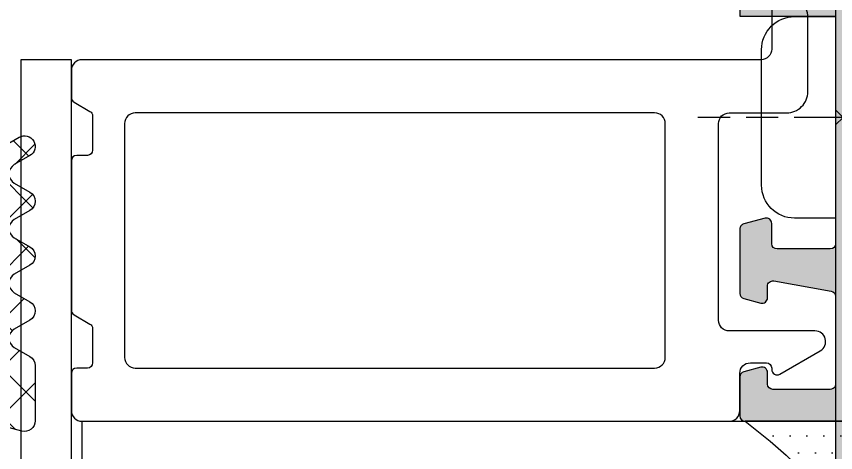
# Model space of a CAD drawing. Header units: millimetres. Extents: x -17234 to -8874, y -2869 to 1211.
# Drawn here: x -17129.68 to -17091.19, y -601.11 to -580.6 of the extents above; entities that cross this region are included whole.
import ezdxf

# ---------------------------------------------------------------- set-up
doc = ezdxf.new("R2010")
doc.units = ezdxf.units.MM
doc.linetypes.add('AM_ISO08W050x2', pattern=[9, 6, -0.75, 1.5, -0.75])
doc.linetypes.add('CENTER', pattern=[50.800000000000004, 31.75, -6.35, 6.35, -6.35])
for name, color, linetype in [('Centerline', 6, 'CENTER'), ('Gasket EPDM', 32, 'Continuous'), ('Gasket Silicone', 20, 'Continuous'), ('Insulation', 9, 'Continuous'), ('Profile', 1, 'Continuous'), ('Profile View', 9, 'Continuous'), ('PVC Spacer', 3, 'Continuous'), ('Screw', 9, 'Continuous')]:
    doc.layers.add(name, color=color, linetype=linetype)

# ---------------------------------------------------------------- blocks, each defined once
blk = doc.blocks.new('EGG - 01')
at = {"layer": 'Gasket EPDM', "ltscale": 0.5}
h = blk.add_hatch(dxfattribs=at)
h.set_pattern_fill('ANSI37', color=5, scale=0.5, style=0)
h.set_pattern_definition([(45, (16931.76398021643, 552.2421061978254), (-1.122532015133644, 1.122532015133644), []), (135, (16931.76398021643, 552.2421061978254), (-1.122532015133644, -1.122532015133644), [])])
edge = h.paths.add_edge_path()
edge.add_arc((7.003679740504693, -0.746193317245968), 0.4999999999998441, 299.9999999999973, 420.0000000000027)
edge.add_line((7.253679740504595, -0.3131806153538719), (6.521628932947351, 0.1094691154501106))
edge.add_arc((6.77162893294786, 0.5424818173420363), 0.5000000000000001, 120.0000000000673, 239.9999999999327, ccw=False)
edge.add_line((6.521628932947351, 0.9754945192339619), (7.253679740504595, 1.398144250037944))
edge.add_arc((7.00367974050448, 1.831156951930097), 0.4999999999999998, 300.0000000000152, 419.9999999999848)
edge.add_line((7.253679740504595, 2.26416965382225), (6.521628932947351, 2.686819384626006))
edge.add_arc((6.77162893294786, 3.119832086517931), 0.5000000000000001, 120.0000000000673, 239.9999999999327, ccw=False)
edge.add_line((6.521628932947351, 3.552844788409857), (7.25367974051187, 3.975494519217818))
edge.add_arc((7.00367974051187, 4.408507221110038), 0.5000000000000002, 299.9999999999999, 359.9999999999793)
edge.add_line((7.50367974051187, 4.408507221109858), (7.50367974051187, 7.001122055274095))
edge.add_arc((7.003679740510961, 7.001122055273398), 0.5000000000009095, 7.989553359821821e-11, 105.0000000000745)
edge.add_line((6.874270217958838, 7.484084968418642), (2.688974979217164, 6.362638489112896))
edge.add_arc((2.753679740493602, 6.121157032540927), 0.249999999999921, 105.0000000001964, 180.0000000002782)
edge.add_line((2.503679740493681, 6.121157032539713), (2.503679740493681, 1.999999999999318))
edge.add_arc((2.253679740491407, 2.000000000000682), 0.2500000000022737, 269.99999999968736, 359.99999999968736, ccw=False)
edge.add_line((2.253679740490043, 1.749999999998408), (1.167927419020998, 1.749999999998408))
edge.add_arc((1.167927419020998, 1.999999999998408), 0.25, 180, 270, ccw=False)
edge.add_line((0.9179274190209981, 1.999999999998408), (0.9179274190209981, 2.449999999998681))
edge.add_arc((0.6179274190208797, 2.449999999998458), 0.3000000000001184, 4.257702533584149e-11, 149.9999999999438)
edge.add_line((0.3581197978855926, 2.599999999998772), (-0.9986533347109798, 0.2499999999984084))
edge.add_arc((-0.5656406328201353, -6.821210263296962e-13), 0.4999999999983546, 150.0000000000115, 209.9999999999885)
edge.add_line((-0.9986533347109798, -0.2499999999997726), (0.3581197978855926, -2.600000000001955))
edge.add_arc((0.6179274190208797, -2.450000000001642), 0.3000000000001184, 210.0000000000561, 359.9999999999574)
edge.add_line((0.9179274190209981, -2.450000000001864), (0.9179274190209981, -2.000000000001592))
edge.add_arc((1.167927419020998, -2.000000000001592), 0.25, 90, 180, ccw=False)
edge.add_line((1.167927419020998, -1.750000000001592), (2.253679740490043, -1.750000000001592))
edge.add_arc((2.253679740491748, -2.000000000003524), 0.2500000000019327, 3.3867308957269415e-10, 90.00000000039091, ccw=False)
edge.add_line((2.503679740493681, -2.000000000002046), (2.503679740493681, -5.37645785702091))
edge.add_arc((3.003679740493681, -5.37645785702091), 0.5, 180, 270)
edge.add_line((3.003679740493681, -5.87645785702091), (5.827380753220496, -5.87645785702091))
edge.add_arc((5.827380753220381, -6.37645785702091), 0.5, 59.99999999998482, 89.99999999998693, ccw=False)
edge.add_line((6.077380753220496, -5.943445155128757), (6.753679740504595, -6.333906557489399))
edge.add_arc((7.003679740504595, -5.900893855597587), 0.4999999999996472, 239.9999999999766, 419.9999999999766)
edge.add_line((7.253679740504595, -5.467881153705775), (6.521628932947351, -5.045231422901793))
edge.add_arc((6.77162893294786, -4.612218721009867), 0.5000000000000001, 120.0000000000673, 239.9999999999327, ccw=False)
edge.add_line((6.521628932947351, -4.179206019117942), (7.253679740504595, -3.756556288313959))
edge.add_arc((7.00367974050448, -3.323543586421806), 0.4999999999999998, 300.0000000000152, 419.9999999999848)
edge.add_line((7.253679740504595, -2.890530884529653), (6.521628932947351, -2.467881153725898))
edge.add_arc((6.77162893294786, -2.034868451833972), 0.5000000000000001, 120.0000000000673, 239.9999999999327, ccw=False)
edge.add_line((6.521628932947351, -1.601855749942047), (7.253679740504595, -1.179206019138064))
edge = h.paths.add_edge_path(flags=16)
edge.add_arc((0.4999999999998689, -0.3000018669307739), 0.4999999999998689, 179.999999999985, 270.000000000015)
edge.add_line((0.5, -0.8000018669306428), (2.009099999995669, -0.8000018669288238))
edge.add_arc((2.009099999995215, -0.3000018669283691), 0.5000000000004547, 270.0000000000521, 359.9999999997916)
edge.add_line((2.509099999995669, -0.300001866930188), (2.509099999995669, 0.300001866930188))
edge.add_arc((2.009099999996124, 0.3000018669292785), 0.4999999999995453, 1.042204158022913e-10, 90.00000000005213)
edge.add_line((2.009099999995669, 0.8000018669288238), (0.5, 0.8000018669306428))
edge.add_arc((0.4999999999998689, 0.3000018669307739), 0.4999999999998689, 89.99999999998498, 180.000000000015)
edge.add_line((0, 0.3000018669306428), (0, -0.3000018669306428))
for points in [[(7.253679740504595, -1.179206019138064, 0.5773502691896574), (7.253679740504595, -0.3131806153538719), (6.521628932947351, 0.1094691154501106, -0.5773502691888426), (6.521628932947351, 0.9754945192339619), (7.253679740504595, 1.398144250037944, 0.577350269189449), (7.253679740504595, 2.26416965382225), (6.521628932947351, 2.686819384626006, -0.5773502691888426), (6.521628932947351, 3.552844788409857), (7.25367974051187, 3.975494519217818, 0.2679491924310263), (7.50367974051187, 4.408507221109858), (7.50367974051187, 7.001122055274095, 0.4931454260312742), (6.874270217958838, 7.484084968418642), (2.688974979217164, 6.362638489112896, 0.3394542588637746), (2.503679740493681, 6.121157032539713), (2.503679740493681, 1.999999999999318, -0.414213562373095), (2.253679740490043, 1.749999999998408), (1.167927419020998, 1.749999999998408, -0.4142135623730951), (0.9179274190209981, 1.999999999998408), (0.9179274190209981, 2.449999999998681, 0.7673269879782757), (0.3581197978855926, 2.599999999998772), (-0.9986533347109798, 0.2499999999984084, 0.2679491924310153), (-0.9986533347109798, -0.2499999999997726), (0.3581197978855926, -2.600000000001955, 0.7673269879782757), (0.9179274190209981, -2.450000000001864), (0.9179274190209981, -2.000000000001592, -0.4142135623730951), (1.167927419020998, -1.750000000001592), (2.253679740490043, -1.750000000001592, -0.4142135623733614), (2.503679740493681, -2.000000000002046), (2.503679740493681, -5.37645785702091, 0.414213562373095), (3.003679740493681, -5.87645785702091), (5.827380753220496, -5.87645785702091, -0.1316524975874049), (6.077380753220496, -5.943445155128757), (6.753679740504595, -6.333906557489399, 1), (7.253679740504595, -5.467881153705775), (6.521628932947351, -5.045231422901793, -0.5773502691888426), (6.521628932947351, -4.179206019117942), (7.253679740504595, -3.756556288313959, 0.577350269189449), (7.253679740504595, -2.890530884529653), (6.521628932947351, -2.467881153725898, -0.5773502691888426), (6.521628932947351, -1.601855749942047)], [(0, -0.3000018669306428, 0.4142135623732486), (0.5, -0.8000018669306428), (2.009099999995669, -0.8000018669288238, 0.4142135623717632), (2.509099999995669, -0.300001866930188), (2.509099999995669, 0.300001866930188, 0.4142135623728287), (2.009099999995669, 0.8000018669288238), (0.5, 0.8000018669306428, 0.4142135623732486), (0, 0.3000018669306428)]]:
    blk.add_lwpolyline(points, format="xyb", close=True, dxfattribs=at)

msp = doc.modelspace()

# ---------------------------------------------------------------- hatches: boundary and pattern name
at = {"layer": 'Gasket Silicone', "ltscale": 0.5, "true_color": 0x939598}
h = msp.add_hatch(color=252, dxfattribs=at)
h.dxf.hatch_style = 1
h.paths.add_polyline_path([(-17095.69305710147, -424.2394429800404), (-16997.26805710148, -424.2394429800407), (-16997.26805710147, -625.0394429800458), (-17085.49305710147, -625.0394429800542), (-17085.49305710147, -605.9894429800452), (-17088.69305710147, -605.9894429800439), (-17088.69305710145, -625.0394429800424), (-17091.19305710148, -625.0394429800408), (-17091.19305710147, -580.5894429800409), (-17095.69305710147, -580.5894429800409)])
at = {"layer": 'Gasket Silicone', "ltscale": 0.5}
h = msp.add_hatch(color=1, dxfattribs=at)
h.dxf.hatch_style = 1
edge = h.paths.add_edge_path()
edge.add_arc((-17095.4430571015, -557.7750873599316), 0.25, 180, 255.0011267703341)
edge.add_line((-17095.50775711382, -558.0165700889314), (-17094.50775740218, -558.2844973879577))
edge.add_arc((-17094.44305755624, -558.0430146143805), 0.2499999999988005, 255.0011662473737, 359.9999694740487)
edge.add_line((-17094.19305755624, -558.0430147475751), (-17094.19305710147, -557.1894465807129))
edge.add_arc((-17093.94305710147, -557.1894467139055), 0.2500000000000355, 135.0000000005159, 179.9999694745176, ccw=False)
edge.add_arc((-17093.94305710147, -557.1894467139111), 0.2500000000037401, 90, 134.9999999995947, ccw=False)
edge.add_line((-17093.94305710147, -556.9394467139076), (-17091.44305710146, -556.9394467139067))
edge.add_arc((-17091.44305710146, -557.1894467139067), 0.25, -1.3028511602897197e-10, 90, ccw=False)
edge.add_line((-17091.19305710146, -557.1894467139073), (-17091.19305710147, -562.7733304546523))
edge.add_line((-17091.19305710147, -562.7733304546523), (-17090.83950371087, -563.126883845244))
edge.add_line((-17090.83950371087, -563.126883845244), (-17091.19305709448, -563.480437228835))
edge.add_arc((-17090.94305710147, -563.480496372022), 0.25, 179.9864453798519, 179.9999996825967)
edge.add_line((-17091.19305710147, -563.4804963706371), (-17091.19305710147, -568.9894429800423))
edge.add_arc((-17091.44305710147, -568.9894429800426), 0.249999999996362, -90, 5.212541509536095e-11, ccw=False)
edge.add_line((-17091.44305710147, -569.2394429800423), (-17093.94305710147, -569.2394429800737))
edge.add_arc((-17093.94305710147, -568.9894429800753), 0.2499999999984084, 179.9999999996352, 270, ccw=False)
edge.add_line((-17094.19305710147, -568.9894429800737), (-17094.19305710147, -568.1394429800649))
edge.add_arc((-17094.44305710147, -568.1394429800649), 0.25, 0, 90)
edge.add_line((-17094.44305710147, -567.8894429800649), (-17095.44305710147, -567.8894429800649))
edge.add_arc((-17095.44305710147, -568.1394429800649), 0.25, 90, 180)
edge.add_line((-17095.69305710147, -568.1394429800649), (-17095.69305710147, -569.3779536799732))
edge.add_arc((-17095.94305710147, -569.3779536799731), 0.25, 299.99999999999727, 359.99999999997397, ccw=False)
edge.add_line((-17095.81805710147, -569.5944600309192), (-17096.90721722169, -570.2232869195187))
edge.add_arc((-17097.03221722169, -570.0067805685724), 0.2500000000002174, 270, 299.99999999997124, ccw=False)
edge.add_line((-17097.03221722169, -570.2567805685726), (-17097.92000796025, -570.2567805685726))
edge.add_arc((-17097.92000796025, -570.0067805685726), 0.25, 180, 270, ccw=False)
edge.add_line((-17098.17000796025, -570.0067805685726), (-17098.17000796025, -569.889442979906))
edge.add_arc((-17098.42000796025, -569.889442979906), 0.25, 0, 90)
edge.add_line((-17098.42000796025, -569.639442979906), (-17104.54305710146, -569.639442979906))
edge.add_arc((-17104.54305710146, -569.8894429799058), 0.2499999999997726, 90, 120.0000000000364)
edge.add_line((-17104.66805710146, -569.67293662896), (-17105.62129176666, -570.2232869195187))
edge.add_arc((-17105.74629176666, -570.0067805685726), 0.2500000000000205, 270, 299.99999999999727, ccw=False)
edge.add_line((-17105.74629176666, -570.2567805685726), (-17106.63408250523, -570.2567805685726))
edge.add_arc((-17106.63408250523, -570.0067805685726), 0.25, 180, 270, ccw=False)
edge.add_line((-17106.88408250523, -570.0067805685726), (-17106.88408250523, -569.906780568572))
edge.add_arc((-17107.13408250523, -569.906780568572), 0.25, 0, 90)
edge.add_line((-17107.13408250523, -569.656780568572), (-17108.06100629413, -569.656780568572))
edge.add_arc((-17108.06100629413, -569.9067805685717), 0.2499999999996589, 90, 120.0000000000755)
edge.add_line((-17108.18600629413, -569.6902742176262), (-17109.91805710147, -570.6902742174959))
edge.add_arc((-17109.79305710147, -570.9067805684421), 0.2500000000000205, 119.9999999999973, 179.9999999995571)
edge.add_line((-17110.04305710147, -570.9067805684401), (-17110.04305710147, -573.8858895894483))
edge.add_line((-17110.04305710147, -573.8858895894483), (-17109.68950371088, -574.2394429800433))
edge.add_line((-17109.68950371088, -574.2394429800433), (-17110.04305710148, -574.592996370634))
edge.add_line((-17110.04305710148, -574.592996370634), (-17110.04305710147, -577.5721053916402))
edge.add_arc((-17109.79305710147, -577.5721053916387), 0.25, 180.0000000003387, 240.0000000000027)
edge.add_line((-17109.91805710147, -577.7886117425849), (-17108.18600732184, -578.7886117119875))
edge.add_arc((-17108.06100726907, -578.5721053915055), 0.2500000000036094, 239.9999860348692, 270)
edge.add_line((-17108.06100726907, -578.8221053915088), (-17107.13074727754, -578.8221053915087))
edge.add_arc((-17107.13074727754, -578.5721053915087), 0.25, 270, 360)
edge.add_line((-17106.88074727754, -578.5721053915087), (-17106.88074727754, -578.4721053915086))
edge.add_arc((-17106.63074727754, -578.4721053915086), 0.25, 90, 180, ccw=False)
edge.add_line((-17106.63074727754, -578.2221053915086), (-17105.74629176644, -578.2221053915086))
edge.add_arc((-17105.74629176644, -578.4721053915086), 0.25, 59.99999999998971, 90, ccw=False)
edge.add_line((-17105.62129176644, -578.2555990405626), (-17104.66805710146, -578.8059493309904))
edge.add_arc((-17104.54305710146, -578.5894429800446), 0.2499999999997251, 239.9999999999636, 270)
edge.add_line((-17104.54305710146, -578.8394429800444), (-17098.42000796025, -578.8394429800445))
edge.add_arc((-17098.42000796025, -578.5894429800445), 0.25, 270, 360)
edge.add_line((-17098.17000796025, -578.5894429800445), (-17098.17000796025, -578.4721053915082))
edge.add_arc((-17097.92000796025, -578.4721053915082), 0.25, 90, 180, ccw=False)
edge.add_line((-17097.92000796025, -578.2221053915082), (-17097.03221722169, -578.2221053915082))
edge.add_arc((-17097.03221722169, -578.4721053915084), 0.2500000000002274, 60.00000000002882, 90, ccw=False)
edge.add_line((-17096.90721722169, -578.2555990405621), (-17095.81805710147, -578.8844259291616))
edge.add_arc((-17095.94305710147, -579.1009322801076), 0.2499999999999221, -2.609112925711088e-11, 59.99999999998971, ccw=False)
edge.add_line((-17095.69305710147, -579.1009322801077), (-17095.69305710147, -580.3394429800409))
edge.add_arc((-17095.44305710147, -580.3394429800409), 0.25, 180, 270)
edge.add_line((-17095.44305710147, -580.5894429800409), (-17094.44305710147, -580.5894429800409))
edge.add_arc((-17094.44305710147, -580.3394429800409), 0.25, 270, 360)
edge.add_line((-17094.19305710147, -580.3394429800409), (-17094.19305710147, -579.4894429800137))
edge.add_arc((-17093.94305710147, -579.489442980012), 0.25, 90, 180.0000000003908, ccw=False)
edge.add_line((-17093.94305710147, -579.2394429800137), (-17091.44305710146, -579.239442980047))
edge.add_arc((-17091.44305710146, -579.4894429800469), 0.2499999999998863, 0, 90, ccw=False)
edge.add_line((-17091.19305710146, -579.4894429800469), (-17091.19305710146, -584.9983895894562))
edge.add_arc((-17090.94305714389, -584.9984192029552), 0.2499999593205341, 179.9932130848404, 180.0067657660979)
edge.add_line((-17091.19305710147, -584.9984487241741), (-17090.83950371087, -585.3520021147658))
edge.add_line((-17090.83950371087, -585.3520021147658), (-17091.19305710146, -585.7055555053415))
edge.add_line((-17091.19305710146, -585.7055555053415), (-17091.19305710146, -591.2894392461862))
edge.add_arc((-17091.44305710146, -591.2894392461862), 0.25, -90, 0, ccw=False)
edge.add_line((-17091.44305710146, -591.5394392461861), (-17093.94305710147, -591.5394392461852))
edge.add_arc((-17093.94305710147, -591.2894392461852), 0.25, 180, 270, ccw=False)
edge.add_line((-17094.19305710147, -591.2894392461852), (-17094.19305781457, -590.3358498826192))
edge.add_arc((-17094.44305781457, -590.3358500695698), 0.2500000000000699, 4.284592486491327e-05, 104.999974831815)
edge.add_line((-17094.50776246977, -590.0943685845759), (-17095.50776175667, -590.3623171151356))
edge.add_arc((-17095.44305710147, -590.6037986001279), 0.2499999999973386, 104.9999748319094, 142.5000000002318)
edge.add_arc((-17095.44305710147, -590.6037986001274), 0.2499999999963268, 142.5000000003145, 180.0000000011204)
edge.add_line((-17095.69305710147, -590.6037986001323), (-17095.69305710147, -593.6250798922409))
edge.add_arc((-17095.44305710147, -593.6250798922414), 0.25, 179.9999999998958, 254.9999999997637)
edge.add_line((-17095.50776186274, -593.866561348813), (-17094.70776186274, -594.0809207027579))
edge.add_arc((-17094.64305710147, -593.8394392461852), 0.2499999999997333, 255.0000000006365, 359.9999999999479)
edge.add_line((-17094.39305710147, -593.8394392461854), (-17094.39305710147, -593.2894392461864))
edge.add_arc((-17094.14305710147, -593.2894392461857), 0.25, 80.00000000032821, 180.0000000001563, ccw=False)
edge.add_line((-17094.09964505705, -593.0432373079333), (-17091.39964505706, -593.5193201558453))
edge.add_arc((-17091.44305710147, -593.7655220940973), 0.2499999999992669, -2.3447910280083306e-10, 79.99999999948898, ccw=False)
edge.add_line((-17091.19305710147, -593.7655220940983), (-17091.19305710147, -597.8894429800484))
edge.add_arc((-17091.44305710147, -597.8894429800487), 0.25, -90, 5.212541509536095e-11, ccw=False)
edge.add_line((-17091.44305710147, -598.1394429800486), (-17094.14305710146, -598.139442980046))
edge.add_arc((-17094.14305710146, -597.8894429800459), 0.2500000000001137, 180.0000000004169, 270, ccw=False)
edge.add_line((-17094.39305710146, -597.8894429800478), (-17094.39305710147, -597.339442980045))
edge.add_arc((-17094.64305710147, -597.3394429800467), 0.250000000003638, 3.908265592525497e-10, 104.9999999993904)
edge.add_line((-17094.70776186274, -597.0979615234744), (-17095.50776186275, -597.3123208774211))
edge.add_arc((-17095.44305710147, -597.5538023339907), 0.2499999999976001, 105.0000000003576, 180.0000000006253)
edge.add_line((-17095.69305710147, -597.5538023339934), (-17095.69305710147, -599.389442980046))
edge.add_arc((-17095.44305710147, -599.389442980046), 0.25, 180, 270)
edge.add_line((-17095.44305710147, -599.639442980046), (-16997.51805710147, -599.639442980046))
edge.add_arc((-16997.51805710147, -599.389442980046), 0.25, 270, 360)
edge.add_line((-16997.26805710147, -599.389442980046), (-16997.26805710147, -549.0894429800468))
edge.add_arc((-16997.51805710147, -549.0894429800468), 0.25, 0, 90)
edge.add_line((-16997.51805710147, -548.8394429800468), (-17095.44305710147, -548.8394429800468))
edge.add_arc((-17095.44305710147, -549.0894429800468), 0.25, 90, 180)
edge.add_line((-17095.69305710147, -549.0894429800468), (-17095.69305710147, -550.9250836261002))
edge.add_arc((-17095.44305710147, -550.9250836261032), 0.249999999996362, 179.9999999993226, 254.9999999996356)
edge.add_line((-17095.50776186275, -551.1665650826726), (-17094.70776186274, -551.3809244366184))
edge.add_arc((-17094.64305710147, -551.1394429800458), 0.2499999999996235, 255.0000000006298, 359.9999999995571)
edge.add_line((-17094.39305710147, -551.1394429800478), (-17094.39305710146, -550.5894429800451))
edge.add_arc((-17094.14305710146, -550.589442980047), 0.25, 90, 179.999999999557, ccw=False)
edge.add_line((-17094.14305710146, -550.3394429800468), (-17091.44305710147, -550.339442980043))
edge.add_arc((-17091.44305710147, -550.5894429800428), 0.2499999999997726, -5.212541509536095e-11, 90, ccw=False)
edge.add_line((-17091.19305710147, -550.589442980043), (-17091.19305710147, -554.7133638659941))
edge.add_arc((-17091.44305710147, -554.7133638659932), 0.25, 279.99999999960846, 359.99999999979156, ccw=False)
edge.add_line((-17091.39964505706, -554.9595658042472), (-17094.09964505705, -555.4356486521596))
edge.add_arc((-17094.14305710147, -555.1894467139072), 0.249999999999083, 179.9999999998437, 279.9999999996718, ccw=False)
edge.add_line((-17094.39305710147, -555.1894467139065), (-17094.39305710147, -554.6394467139074))
edge.add_arc((-17094.64305710147, -554.6394467139075), 0.250000000003638, 2.605510395016998e-11, 104.9999999993769)
edge.add_line((-17094.70776186274, -554.397965257335), (-17095.50776186275, -554.6123246112809))
edge.add_arc((-17095.44305710147, -554.8538060678503), 0.2499999999974903, 105.0000000003644, 180.0000000006514)
edge.add_line((-17095.69305710147, -554.8538060678532), (-17095.69305710147, -557.7750873599606))
edge.add_arc((-17095.44305710148, -557.7750873599649), 0.2499999999854481, 179.9999999990099, 255.0011662465578)
edge.add_line((-17095.50775694742, -558.0165701335284), (-17095.6930571015, -557.7750873599316))
edge = h.paths.add_edge_path(flags=16)
edge.add_arc((-17093.19642322728, -574.2394429800402), 2.003366125820265, 270.6626206665821, 449.4858379302882)
edge.add_line((-17093.17844561955, -572.2361575186782), (-17104.78055710147, -572.2394429799002))
edge.add_arc((-17104.78055710147, -572.7394429799002), 0.5, 90, 180)
edge.add_line((-17105.28055710147, -572.7394429799002), (-17105.28055710147, -574.2394429800371))
edge.add_line((-17105.28055710147, -574.2394429800371), (-17105.28055710147, -575.7394429800371))
edge.add_arc((-17104.78055710147, -575.7394429800371), 0.5, 180, 270)
edge.add_line((-17104.78055710147, -576.2394429800371), (-17093.17325499014, -576.2426751350516))
edge = h.paths.add_edge_path(flags=16)
edge.add_arc((-17086.94305710147, -596.889442980046), 0.25, 180, 270)
edge.add_line((-17086.94305710147, -597.139442980046), (-17001.51805710147, -597.139442980046))
edge.add_arc((-17001.51805710147, -596.889442980046), 0.25, 270, 360)
edge.add_line((-17001.26805710147, -596.889442980046), (-17001.26805710147, -551.589442980044))
edge.add_arc((-17001.51805710147, -551.589442980044), 0.25, 0, 90)
edge.add_line((-17001.51805710147, -551.339442980044), (-17086.94305710147, -551.339442980044))
edge.add_arc((-17086.94305710147, -551.589442980044), 0.25, 90, 180)
edge.add_line((-17087.19305710147, -551.589442980044), (-17087.19305710147, -596.889442980046))
h = msp.add_hatch(dxfattribs=at)
h.set_pattern_fill('DOTS', color=256, scale=0.5)
h.set_pattern_definition([(0, (-6989.689287808163, -1186.110224961285), (0.396875, 0.79375), [0, -0.79375])])
edge = h.paths.add_edge_path()
edge.add_arc((-17111.86519695808, -621.369613032801), 27.23760209694743, 19.361862424171022, 52.92056713470339, ccw=False)
edge.add_line((-17086.16805710147, -612.339442980046), (-17086.16805710147, -599.639442980046))
edge.add_line((-17086.16805710147, -599.639442980046), (-17095.44305710147, -599.639442980046))
at = {"layer": 'Insulation', "ltscale": 0.5}
h = msp.add_hatch(dxfattribs=at)
h.set_pattern_fill('INSUL', color=9)
h.set_pattern_definition([(0, (-2280, -437.4349277553749), (0, 9.525), []), (0, (-2280, -434.2599277553749), (0, 9.525), [3.175, -3.175]), (0, (-2280, -431.0849277553749), (0, 9.525), [3.175, -3.175])])
h.paths.add_polyline_path([(-17126.59305710147, -599.639442980046), (-17091.19305710148, -599.639442980046), (-17091.19305710148, -638.914442980044), (-17126.59305710147, -638.914442980044)])

# ---------------------------------------------------------------- linework, layer by layer
at = {"layer": 'Centerline', "linetype": 'AM_ISO08W050x2'}
msp.add_line((-17069.14305710146, -585.3520021147657), (-17097.67285710145, -585.3520021147657), dxfattribs=at)
at = {"layer": 'Gasket Silicone', "ltscale": 0.5}
msp.add_lwpolyline([(-17095.44305710147, -599.639442980046, -0.1474830437797107), (-17086.16805710147, -612.339442980046), (-17086.16805710147, -599.639442980046)], format="xyb", close=True, dxfattribs=at)
at = {"layer": 'Insulation', "color": 9, "ltscale": 0.5}
msp.add_lwpolyline([(-17126.59305710147, -599.639442980046), (-17091.19305710148, -599.639442980046), (-17091.19305710148, -638.914442980044), (-17126.59305710147, -638.914442980044)], close=True, dxfattribs=at)
at = {"layer": 'Profile', "color": 9, "ltscale": 0.5}
msp.add_lwpolyline([(-17091.19305710146, -579.4894429800469), (-17091.19305710146, -584.9983895894562, 5.91347276728374e-05), (-17091.19305710147, -584.9984487241741), (-17090.83950371087, -585.3520021147658), (-17091.19305710146, -585.7055555053415), (-17091.19305710146, -591.2894392461862, -0.4142135623731062), (-17091.44305710146, -591.5394392461861), (-17093.94305710147, -591.5394392461852, -0.4142135623729884), (-17094.19305710147, -591.2894392461852), (-17094.19305781457, -590.3358498826192, 0.4931450570934454), (-17094.50776246977, -590.0943685845759), (-17095.50776175667, -590.3623171151356, 0.1651007810026813), (-17095.64139543654, -590.4516082428786, 0.1651006681960707), (-17095.69305710147, -590.6037986001323), (-17095.69305710147, -593.6250798922409, 0.3394542588634611), (-17095.50776186274, -593.866561348813), (-17094.70776186274, -594.0809207027579, 0.4931454260312913), (-17094.39305710147, -593.8394392461854), (-17094.39305710147, -593.2894392461864, -0.4663076581550055), (-17094.09964505705, -593.0432373079333), (-17091.39964505706, -593.5193201558453, -0.3639702342660084), (-17091.19305710147, -593.7655220940983), (-17091.19305710147, -597.8894429800484, -0.4142135623735261), (-17091.44305710147, -598.1394429800486), (-17094.14305710146, -598.139442980046, -0.4142135623708864), (-17094.39305710146, -597.8894429800478), (-17094.39305710147, -597.339442980045, 0.4931454260298125), (-17094.70776186274, -597.0979615234744), (-17095.50776186275, -597.3123208774211, 0.339454258862822), (-17095.69305710147, -597.5538023339934), (-17095.69305710147, -599.389442980046, 0.414213562373095), (-17095.44305710147, -599.639442980046), (-16997.51805710147, -599.639442980046, 0.4142135623730951)], format="xyb", dxfattribs=at)
at = {"layer": 'Profile', "ltscale": 0.5}
msp.add_lwpolyline([(-17149.54930710147, -630.2644429800459), (-17129.97430710147, -630.2644429800459, 0.414213562373095), (-17127.09305710147, -627.3831929800459), (-17127.09305710146, -582.639442980046), (-17129.47430710146, -582.639442980046), (-17129.47430710147, -627.3831929800459, -0.414213562373095), (-17129.97430710147, -627.8831929800459), (-17149.54930710147, -627.8831929800459)], format="xyb", close=True, dxfattribs=at)
at = {"layer": 'Profile View', "ltscale": 0.5}
msp.add_lwpolyline([(-17095.69305710147, -424.2394429800404), (-17095.69305710147, -580.5894429800409), (-17091.19305710145, -580.5894429800409), (-17091.19305710146, -599.639442980046), (-17091.19305710148, -625.0394429800458), (-17088.69305710148, -625.0394429800424), (-17088.69305710147, -605.9894429800427), (-17085.49305710147, -605.9894429800452), (-17085.49305710147, -625.0394429800449), (-16997.26805710147, -625.0394429800458), (-16997.26805710148, -424.2394429800399)], dxfattribs=at)
at = {"layer": 'PVC Spacer', "ltscale": 0.5}
for points in [[(-17096.19305710146, -595.389442980046, -0.4142135623728287), (-17096.69305710146, -594.8894429800456), (-17096.69305710145, -585.639442980054, -0.414213562372296), (-17096.19305710145, -585.1394429800545), (-17093.49528584938, -585.1394429800552, 0.4142135623732282), (-17092.49528584938, -584.1394429800552), (-17092.49528584938, -580.6394429800436, 0.4142135623731905), (-17093.49528584938, -579.6394429800436)], [(-17094.19305710147, -580.1394429800436), (-17094.19305710147, -582.1394429800458, -0.4142135623730951), (-17094.69305710147, -582.6394429800458), (-17126.59305710147, -582.639442980046, 0.4142135623731529), (-17127.09305710147, -583.1394429800465), (-17127.09305710147, -584.4177551435592, 0.2679491924310263), (-17126.96805710147, -584.6342614945053), (-17126.21805710147, -585.0672741963973, -0.2679491924311536), (-17126.09305710147, -585.2837805473433), (-17126.09305710147, -586.889442980046, -0.414213562373095), (-17126.34305710147, -587.139442980046), (-17126.84305710147, -587.139442980046, 0.4142135623730951), (-17127.09305710147, -587.389442980046), (-17127.09305710147, -594.4177551435638, 0.26794919243127), (-17126.96805710147, -594.63426149451), (-17126.21805710147, -595.0672741964012, -0.2679491924311212), (-17126.09305710147, -595.2837805473472), (-17126.09305710147, -596.8894429800499, -0.414213562373095), (-17126.34305710147, -597.1394429800499), (-17126.84305710147, -597.1394429800499, 0.4142135623730951), (-17127.09305710147, -597.3894429800499), (-17127.09305710147, -599.139442980046, 0.4142135623730951), (-17126.59305710147, -599.639442980046), (-17096.19305710147, -599.639442980046, 0.414213562373095), (-17095.69305710147, -599.139442980046), (-17095.69305710147, -597.389442980046, -0.4142135623730951), (-17095.19305710147, -596.889442980046), (-17094.44305710147, -596.889442980046, -0.4142135623730951), (-17094.19305710147, -597.139442980046), (-17094.19305710147, -597.2064302781536, 0.5773502691895057), (-17093.81805710147, -597.4229366290996), (-17091.91196818823, -596.3224556819385, 0.7673269879789408), (-17092.16196818823, -595.389442980046), (-17096.19305710146, -595.389442980046)], [(-17099.69305710147, -597.139442980046, 0.414213562372296), (-17099.19305710147, -596.6394429800465), (-17099.19305710146, -585.6394429800463, 0.4142135623733614), (-17099.69305710146, -585.1394429800458), (-17124.09305710147, -585.139442980046, 0.4142135623730924), (-17124.59305710147, -585.639442980046), (-17124.59305710147, -596.639442980046, 0.414213562373095), (-17124.09305710147, -597.139442980046), (-17099.69305710147, -597.139442980046)]]:
    msp.add_lwpolyline(points, format="xyb", dxfattribs=at)
at = {"layer": 'Screw'}
msp.add_lwpolyline([(-17093.12345710146, -580.6149021147654), (-17091.19305710146, -580.6149021147652), (-17091.19305710146, -590.089102114766), (-17093.12345710146, -590.089102114766, -0.414213562373095), (-17094.67285710145, -588.5397021147661), (-17094.67285710145, -582.1643021147653, -0.4142135623730951)], format="xyb", close=True, dxfattribs=at)

# ---------------------------------------------------------------- block references
at = {"layer": 'Gasket EPDM', "xscale": -1, "rotation": 180}
msp.add_blockref('EGG - 01', (-17136.29673684197, -592.6182130885164), dxfattribs=at)

doc.saveas('drawing.dxf')
